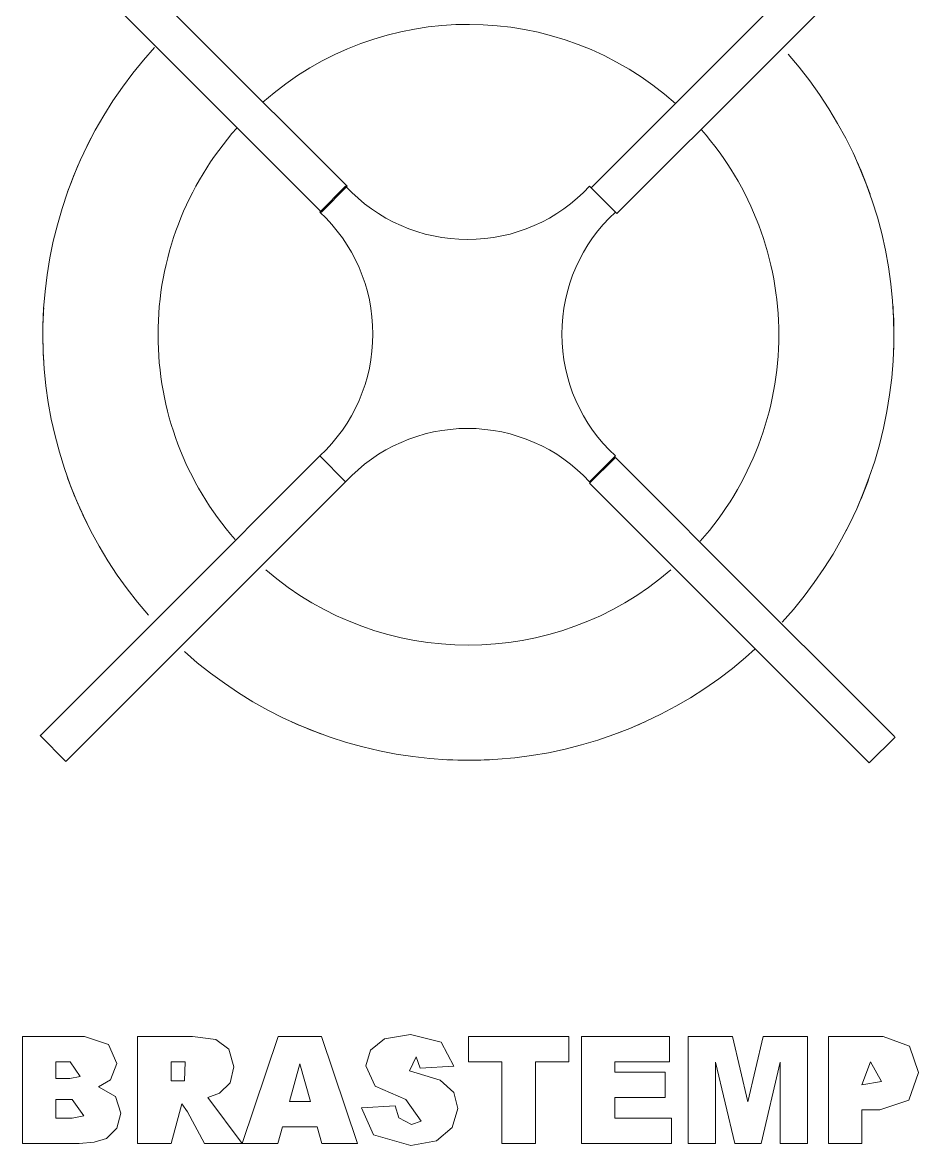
# Model space of a CAD drawing. Header units: millimetres. Extents: x -11245 to 24889, y -43080 to -3800.
# Drawn here: x -5088 to -4940.6, y -14268 to -14083.3 of the extents above; entities that cross this region are included whole.
import ezdxf

# ---------------------------------------------------------------- set-up
doc = ezdxf.new("R2010")
doc.units = ezdxf.units.MM
doc.layers.add('E-ELEC-EQPM', color=71, linetype='Continuous', lineweight=9)

# ---------------------------------------------------------------- blocks, each defined once
blk = doc.blocks.new('Cooktop a Gás 5 Bocas 1 - Único-4668279-PONTOS HIDRÁULICOS TÉRREO')
at = {"layer": 'E-ELEC-EQPM', "color": 55}
for p, q in [((-57, 86.74), (-43.86, 73.6)), ((44.91, 73.35), (58.05, 86.49)), ((-48.1, 69.36), (-61.24, 82.5)), ((62.29, 82.25), (49.15, 69.1)), ((-43.86, 73.6), (-19.54, 49.28)), ((20.58, 49.02), (44.91, 73.35)), ((-23.78, 45.03), (-48.1, 69.36)), ((49.15, 69.1), (24.82, 44.78)), ((-19.79, 49.28), (-24.03, 45.03)), ((-19.54, 49.28), (-23.78, 45.03)), ((24.57, 45.03), (20.33, 49.28)), ((24.82, 44.78), (20.58, 49.02)), ((-48.35, -19.41), (-24.03, 4.91)), ((-24.03, 4.91), (-19.79, 0.67)), ((-24.03, 4.91), (-19.79, 0.67)), ((20.33, 0.67), (24.57, 4.91)), ((20.33, 0.42), (24.57, 4.66)), ((24.57, 4.66), (48.9, -19.66)), ((-19.79, 0.67), (-44.11, -23.65)), ((44.65, -23.9), (20.33, 0.42)), ((-61.5, -32.55), (-48.35, -19.41)), ((48.9, -19.66), (62.04, -32.8)), ((-44.11, -23.65), (-57.25, -36.79)), ((57.8, -37.05), (44.65, -23.9)), ((-69.95, -41), (-61.5, -32.55)), ((62.04, -32.8), (70.49, -41.25)), ((-57.25, -36.79), (-65.7, -45.24)), ((66.24, -45.49), (57.8, -37.05)), ((-70.03, -41.08), (-65.79, -45.33)), ((-69.97, -41.02), (-70.02, -41.07)), ((66.33, -45.58), (70.57, -41.34)), ((70.56, -41.32), (70.51, -41.28)), ((-65.78, -45.31), (-65.73, -45.27)), ((66.27, -45.52), (66.32, -45.57)), ((-9.13, -90.26), (-13.38, -90.95)), ((-4.08, -91.5), (-9.13, -90.26)), ((-72.95, -90.6), (-72.95, -108.17)), ((-62.74, -90.6), (-72.95, -90.6)), ((-58.82, -91.87), (-62.74, -90.6)), ((-57.45, -95), (-58.82, -91.87)), ((-44.97, -90.6), (-54.01, -90.6)), ((-54.01, -90.6), (-54.01, -108.17)), ((-41.13, -91.05), (-44.97, -90.6)), ((-38.99, -92.68), (-41.13, -91.05)), ((-30.87, -90.6), (-36.79, -108.17)), ((-23.78, -90.6), (-30.87, -90.6)), ((-17.85, -108.17), (-23.78, -90.6)), ((-13.38, -90.95), (-15.7, -92.84)), ((-2.01, -95.45), (-4.08, -91.5)), ((0.4, -90.6), (0.4, -94.74)), ((16.93, -90.6), (0.4, -90.6)), ((16.93, -94.74), (16.93, -90.6)), ((18.99, -90.6), (18.99, -108.17)), ((33.45, -90.6), (18.99, -90.6)), ((33.45, -94.74), (33.45, -90.6)), ((36.55, -90.6), (36.55, -108.17)), ((43.82, -90.6), (36.55, -90.6)), ((46.38, -101.31), (43.82, -90.6)), ((48.9, -90.6), (46.38, -101.31)), ((56.18, -90.6), (48.9, -90.6)), ((56.18, -108.17), (56.18, -90.6)), ((59.62, -90.6), (59.62, -108.17)), ((68.59, -90.6), (59.62, -90.6)), ((72.97, -92.14), (68.59, -90.6)), ((74.43, -96.49), (72.97, -92.14)), ((-38.17, -95.59), (-38.99, -92.68)), ((-15.7, -92.84), (-16.48, -95.39)), ((-9.3, -96.21), (-8.17, -93.93)), ((-8.17, -93.93), (-7.52, -95.77)), ((-67.44, -97.49), (-67.44, -94.74)), ((-67.44, -94.74), (-65.12, -94.74)), ((-65.12, -94.74), (-63.45, -97.13)), ((-58.46, -97.69), (-57.45, -95)), ((-48.5, -97.84), (-48.5, -94.74)), ((-48.5, -94.74), (-46.18, -94.74)), ((-46.18, -94.74), (-46.27, -97.84)), ((-38.8, -98.17), (-38.17, -95.59)), ((-29.04, -101.28), (-27.32, -95.08)), ((-27.32, -95.08), (-25.55, -101.28)), ((-16.48, -95.39), (-14.95, -98.77)), ((-7.52, -95.77), (-2.01, -95.45)), ((0.4, -94.74), (5.91, -94.74)), ((5.91, -94.74), (5.91, -108.17)), ((11.42, -108.17), (11.42, -94.74)), ((11.42, -94.74), (16.93, -94.74)), ((24.5, -96.46), (24.5, -94.74)), ((24.5, -94.74), (33.45, -94.74)), ((41.03, -108.17), (41.03, -94.82)), ((41.03, -94.82), (44.21, -108.17)), ((48.55, -108.17), (51.7, -94.82)), ((51.7, -94.82), (51.7, -108.17)), ((65.13, -98.52), (66.54, -94.74)), ((66.54, -94.74), (68.35, -98)), ((-65.15, -97.49), (-67.44, -97.49)), ((-63.45, -97.13), (-65.15, -97.49)), ((-60.42, -98.86), (-58.46, -97.69)), ((-46.27, -97.84), (-48.5, -97.84)), ((-4.24, -97.78), (-9.3, -96.21)), ((-2.02, -99.76), (-4.24, -97.78)), ((32.77, -96.46), (24.5, -96.46)), ((32.77, -100.59), (32.77, -96.46)), ((72.86, -101.02), (74.43, -96.49)), ((-57.65, -100.42), (-60.42, -98.86)), ((-40.54, -99.92), (-38.8, -98.17)), ((-14.95, -98.77), (-9.91, -100.92)), ((68.35, -98), (65.13, -98.52)), ((-67.44, -104.03), (-67.44, -100.94)), ((-67.44, -100.94), (-64.77, -100.94)), ((-64.77, -100.94), (-62.83, -103.6)), ((-56.77, -103.2), (-57.65, -100.42)), ((-42.46, -100.63), (-40.54, -99.92)), ((-36.79, -108.17), (-42.46, -100.63)), ((-25.55, -101.28), (-29.04, -101.28)), ((-9.91, -100.92), (-7.39, -104.51)), ((-1.33, -102.4), (-2.02, -99.76)), ((24.5, -104.03), (24.5, -100.59)), ((24.5, -100.59), (32.77, -100.59)), ((68.06, -102.66), (72.86, -101.02)), ((-57.4, -105.64), (-56.77, -103.2)), ((-48.5, -108.17), (-46.75, -101.67)), ((-46.75, -101.67), (-45.8, -102.98)), ((-45.8, -102.98), (-43, -108.17)), ((-11.66, -101.97), (-17.17, -102.3)), ((-17.17, -102.3), (-15.22, -106.76)), ((-11.06, -103.96), (-11.66, -101.97)), ((-2.25, -105.57), (-1.33, -102.4)), ((65.13, -108.17), (65.13, -102.66)), ((65.13, -102.66), (68.06, -102.66)), ((-64.76, -104.03), (-67.44, -104.03)), ((-62.83, -103.6), (-64.76, -104.03)), ((-8.95, -105.07), (-11.06, -103.96)), ((-7.39, -104.51), (-8.95, -105.07)), ((33.8, -104.03), (24.5, -104.03)), ((33.8, -108.17), (33.8, -104.03)), ((-59.13, -107.35), (-57.4, -105.64)), ((-30.94, -108.17), (-30.18, -105.41)), ((-30.18, -105.41), (-24.5, -105.41)), ((-24.5, -105.41), (-23.71, -108.17)), ((-15.22, -106.76), (-9.06, -108.51)), ((-4.85, -107.76), (-2.25, -105.57)), ((-72.95, -108.17), (-63.61, -108.17)), ((-63.61, -108.17), (-61.18, -107.93)), ((-61.18, -107.93), (-59.13, -107.35)), ((-54.01, -108.17), (-48.5, -108.17)), ((-43, -108.17), (-36.79, -108.17)), ((-36.79, -108.17), (-30.94, -108.17)), ((-23.71, -108.17), (-17.85, -108.17)), ((-9.06, -108.51), (-4.85, -107.76)), ((5.91, -108.17), (11.42, -108.17)), ((18.99, -108.17), (33.8, -108.17)), ((36.55, -108.17), (41.03, -108.17)), ((44.21, -108.17), (48.55, -108.17)), ((51.7, -108.17), (56.18, -108.17)), ((59.62, -108.17), (65.13, -108.17))]:
    blk.add_line(p, q, dxfattribs=at)
at = {"layer": 'E-ELEC-EQPM', "color": 55, "flags": 128}
for points in [[(-51.21, 72.12), (-53.06, 70.02), (-54.82, 67.85), (-56.5, 65.6), (-58.08, 63.3), (-59.57, 60.93), (-60.97, 58.5), (-62.27, 56.02), (-63.46, 53.49), (-64.56, 50.91), (-65.55, 48.29), (-66.43, 45.64), (-67.21, 42.95), (-67.88, 40.23), (-68.44, 37.49), (-68.89, 34.72), (-69.23, 31.95), (-69.46, 29.16), (-69.57, 26.36), (-69.59, 24.85)], [(70.38, 24.85), (70.33, 27.65), (70.16, 30.44), (69.88, 33.23), (69.49, 36), (68.99, 38.75), (68.38, 41.48), (67.66, 44.19), (66.83, 46.86), (65.9, 49.5), (64.86, 52.1), (63.72, 54.66), (62.47, 57.17), (61.13, 59.62), (59.69, 62.02), (58.16, 64.37), (56.53, 66.64), (54.82, 68.86), (53.01, 71)], [(-69.59, 24.85), (-69.53, 22.05), (-69.37, 19.26), (-69.09, 16.47), (-68.7, 13.7), (-68.2, 10.94), (-67.58, 8.21), (-66.87, 5.51), (-66.04, 2.83), (-65.1, 0.19), (-64.07, -2.41), (-62.92, -4.96), (-61.68, -7.47), (-60.34, -9.93), (-58.9, -12.33), (-57.37, -14.67), (-55.74, -16.95), (-54.02, -19.16), (-52.22, -21.3)], [(52, -22.43), (53.85, -20.32), (55.62, -18.15), (57.29, -15.91), (58.88, -13.6), (60.37, -11.23), (61.76, -8.8), (63.06, -6.32), (64.26, -3.79), (65.35, -1.21), (66.34, 1.4), (67.22, 4.06), (68, 6.75), (68.67, 9.47), (69.23, 12.21), (69.68, 14.97), (70.02, 17.75), (70.25, 20.54), (70.37, 23.34), (70.38, 24.85)], [(-46.32, -27.27), (-44.2, -29.09), (-42, -30.83), (-39.74, -32.48), (-37.42, -34.04), (-35.03, -35.51), (-32.59, -36.88), (-30.1, -38.15), (-27.55, -39.32), (-24.96, -40.38), (-22.34, -41.34), (-19.67, -42.2), (-16.97, -42.95), (-14.25, -43.59), (-11.5, -44.12), (-8.73, -44.54), (-5.95, -44.85), (-3.16, -45.05), (-0.36, -45.14), (2.44, -45.11), (5.24, -44.97), (8.02, -44.72), (10.8, -44.36), (13.56, -43.89), (16.3, -43.31), (19.01, -42.62), (21.69, -41.82), (24.34, -40.92), (26.95, -39.9), (29.52, -38.79), (32.04, -37.58), (34.51, -36.26), (36.93, -34.85), (39.29, -33.34), (41.58, -31.74), (43.81, -30.04), (45.97, -28.26), (47.58, -26.83)]]:
    blk.add_lwpolyline(points, dxfattribs=at)
at = {"layer": 'E-ELEC-EQPM', "color": 55}
for centre, radius, start, end in [((0.4, 24.85), 51.05, 48.132, 131.462), ((0.4, 24.85), 51.05, 138.2952, 180), ((0.4, 24.85), 51.05, 0, 41.2988), ((0.4, 24.85), 69.99, 152.4953, 160.3987), ((0.4, 24.85), 69.99, 19.2753, 27.293), ((0.27, 67.85), 27.34, 222.7968, 317.2032), ((-42.74, 24.97), 27.43, 313.0041, 46.9959), ((43, 24.97), 27.24, 132.567, 227.433), ((0.4, 24.85), 69.99, 0, 4.1345), ((0.4, 24.85), 69.99, 176.378, 180), ((0.4, 24.85), 69.99, 180, 184.1345), ((0.4, 24.85), 51.05, 180, 221.2988), ((0.4, 24.85), 51.05, 318.2952, 0), ((0.4, 24.85), 69.99, 356.378, 0), ((0.27, -17.9), 27.34, 42.7968, 137.2032), ((0.4, 24.85), 69.99, 199.2753, 207.293), ((0.4, 24.85), 69.99, 332.4953, 340.3987), ((0.4, 24.85), 51.05, 229.2538, 310.7462), ((0.4, 24.85), 69.99, 245.4455, 249.7895), ((0.4, 24.85), 69.99, 290.5289, 294.5545), ((0.4, 24.85), 69.99, 267.1798, 272.8202)]:
    blk.add_arc(centre, radius, start, end, dxfattribs=at)

msp = doc.modelspace()

# ---------------------------------------------------------------- block references
at = {"layer": 'E-ELEC-EQPM', "color": 55}
msp.add_blockref('Cooktop a Gás 5 Bocas 1 - Único-4668279-PONTOS HIDRÁULICOS TÉRREO', (-5015.02, -14159.5), dxfattribs=at)

doc.saveas('drawing.dxf')
